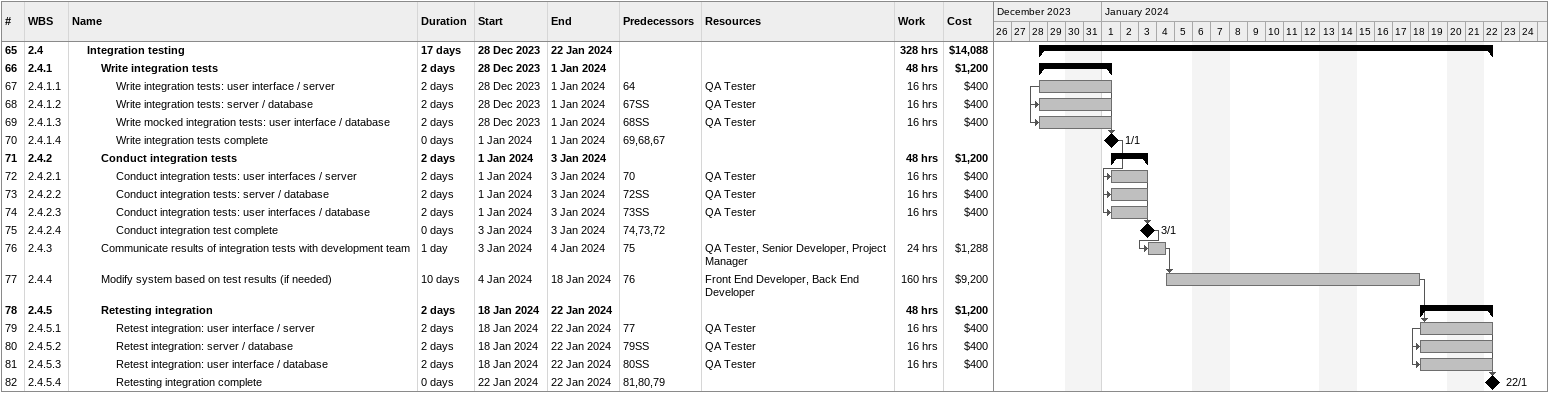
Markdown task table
| ID | WBS | Task | Duration | Start | Finish | Predecessors | Resources | Work (h) | Cost ($) |
|---|---|---|---|---|---|---|---|---|---|
| 65 | 2.4 | **Integration testing** | 17d | 2023-12-28 | 2024-01-22 |  |  | 328 | 14088 |
| 66 | 2.4.1 | **Write integration tests** | 2d | 2023-12-28 | 2024-01-01 |  |  | 48 | 1200 |
| 67 | 2.4.1.1 | Write integration tests: user interface / server | 2d | 2023-12-28 | 2024-01-01 | 64 | QA Tester | 16 | 400 |
| 68 | 2.4.1.2 | Write integration tests: server / database | 2d | 2023-12-28 | 2024-01-01 | 67SS | QA Tester | 16 | 400 |
| 69 | 2.4.1.3 | Write mocked integration tests: user interface / database | 2d | 2023-12-28 | 2024-01-01 | 68SS | QA Tester | 16 | 400 |
| 70 | 2.4.1.4 | Write integration tests complete | 0d | 2024-01-01 | 2024-01-01 | 69, 68, 67 |  |  |  |
| 71 | 2.4.2 | **Conduct integration tests** | 2d | 2024-01-01 | 2024-01-03 |  |  | 48 | 1200 |
| 72 | 2.4.2.1 | Conduct integration tests: user interfaces / server | 2d | 2024-01-01 | 2024-01-03 | 70 | QA Tester | 16 | 400 |
| 73 | 2.4.2.2 | Conduct integration tests: server / database | 2d | 2024-01-01 | 2024-01-03 | 72SS | QA Tester | 16 | 400 |
| 74 | 2.4.2.3 | Conduct integration tests: user interfaces / database | 2d | 2024-01-01 | 2024-01-03 | 73SS | QA Tester | 16 | 400 |
| 75 | 2.4.2.4 | Conduct integration test complete | 0d | 2024-01-03 | 2024-01-03 | 74, 73, 72 |  |  |  |
| 76 | 2.4.3 | Communicate results of integration tests with development team | 1d | 2024-01-03 | 2024-01-04 | 75 | QA Tester, Senior Developer, Project Manager | 24 | 1288 |
| 77 | 2.4.4 | Modify system based on test results (if needed) | 10d | 2024-01-04 | 2024-01-18 | 76 | Front End Developer, Back End Developer | 160 | 9200 |
| 78 | 2.4.5 | **Retesting integration** | 2d | 2024-01-18 | 2024-01-22 |  |  | 48 | 1200 |
| 79 | 2.4.5.1 | Retest integration: user interface / server | 2d | 2024-01-18 | 2024-01-22 | 77 | QA Tester | 16 | 400 |
| 80 | 2.4.5.2 | Retest integration: server / database | 2d | 2024-01-18 | 2024-01-22 | 79SS | QA Tester | 16 | 400 |
| 81 | 2.4.5.3 | Retest integration: user interface / database | 2d | 2024-01-18 | 2024-01-22 | 80SS | QA Tester | 16 | 400 |
| 82 | 2.4.5.4 | Retesting integration complete | 0d | 2024-01-22 | 2024-01-22 | 81, 80, 79 |  |  |  |
